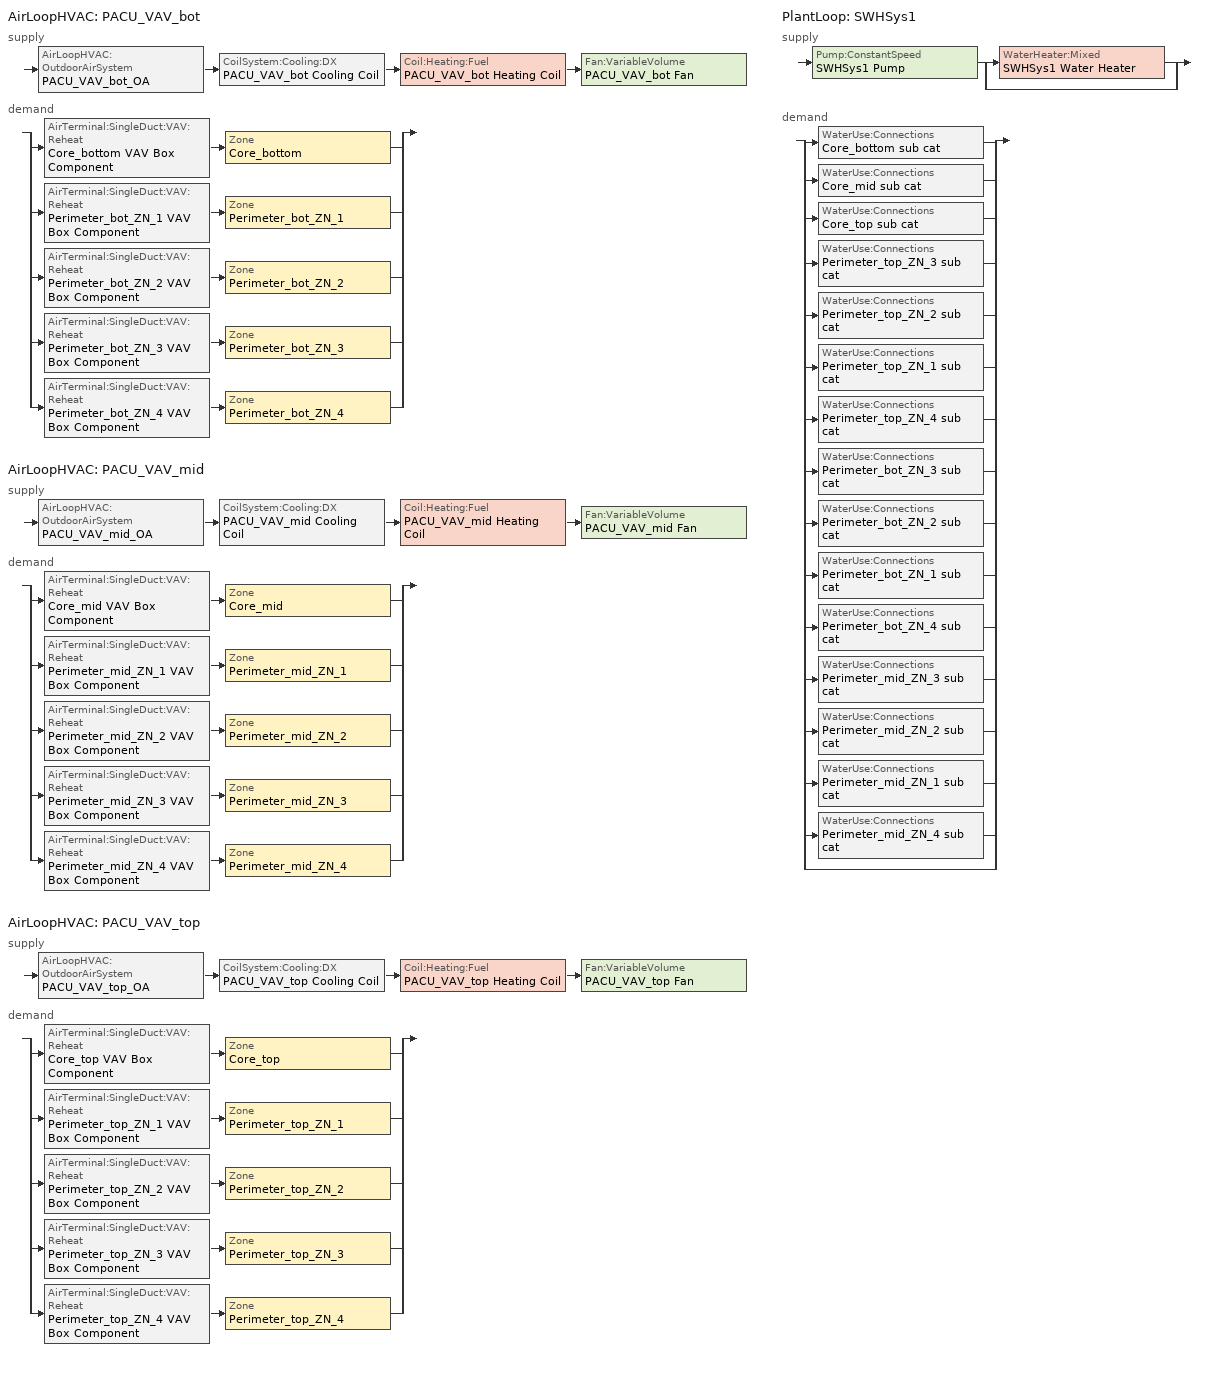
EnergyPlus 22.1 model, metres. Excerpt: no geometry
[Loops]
AirLoopHVAC 'PACU_VAV_bot'
 supply: AirLoopHVAC:OutdoorAirSystem 'PACU_VAV_bot_OA' > CoilSystem:Cooling:DX 'PACU_VAV_bot Cooling Coil' > Coil:Heating:Fuel 'PACU_VAV_bot Heating Coil' > Fan:VariableVolume 'PACU_VAV_bot Fan'
 demand: split
  | AirTerminal:SingleDuct:VAV:Reheat 'Core_bottom VAV Box Component' > Zone 'Core_bottom'
  | AirTerminal:SingleDuct:VAV:Reheat 'Perimeter_bot_ZN_1 VAV Box Component' > Zone 'Perimeter_bot_ZN_1'
  | AirTerminal:SingleDuct:VAV:Reheat 'Perimeter_bot_ZN_2 VAV Box Component' > Zone 'Perimeter_bot_ZN_2'
  | AirTerminal:SingleDuct:VAV:Reheat 'Perimeter_bot_ZN_3 VAV Box Component' > Zone 'Perimeter_bot_ZN_3'
  | AirTerminal:SingleDuct:VAV:Reheat 'Perimeter_bot_ZN_4 VAV Box Component' > Zone 'Perimeter_bot_ZN_4'
AirLoopHVAC 'PACU_VAV_mid'
 supply: AirLoopHVAC:OutdoorAirSystem 'PACU_VAV_mid_OA' > CoilSystem:Cooling:DX 'PACU_VAV_mid Cooling Coil' > Coil:Heating:Fuel 'PACU_VAV_mid Heating Coil' > Fan:VariableVolume 'PACU_VAV_mid Fan'
 demand: split
  | AirTerminal:SingleDuct:VAV:Reheat 'Core_mid VAV Box Component' > Zone 'Core_mid'
  | AirTerminal:SingleDuct:VAV:Reheat 'Perimeter_mid_ZN_1 VAV Box Component' > Zone 'Perimeter_mid_ZN_1'
  | AirTerminal:SingleDuct:VAV:Reheat 'Perimeter_mid_ZN_2 VAV Box Component' > Zone 'Perimeter_mid_ZN_2'
  | AirTerminal:SingleDuct:VAV:Reheat 'Perimeter_mid_ZN_3 VAV Box Component' > Zone 'Perimeter_mid_ZN_3'
  | AirTerminal:SingleDuct:VAV:Reheat 'Perimeter_mid_ZN_4 VAV Box Component' > Zone 'Perimeter_mid_ZN_4'
AirLoopHVAC 'PACU_VAV_top'
 supply: AirLoopHVAC:OutdoorAirSystem 'PACU_VAV_top_OA' > CoilSystem:Cooling:DX 'PACU_VAV_top Cooling Coil' > Coil:Heating:Fuel 'PACU_VAV_top Heating Coil' > Fan:VariableVolume 'PACU_VAV_top Fan'
 demand: split
  | AirTerminal:SingleDuct:VAV:Reheat 'Core_top VAV Box Component' > Zone 'Core_top'
  | AirTerminal:SingleDuct:VAV:Reheat 'Perimeter_top_ZN_1 VAV Box Component' > Zone 'Perimeter_top_ZN_1'
  | AirTerminal:SingleDuct:VAV:Reheat 'Perimeter_top_ZN_2 VAV Box Component' > Zone 'Perimeter_top_ZN_2'
  | AirTerminal:SingleDuct:VAV:Reheat 'Perimeter_top_ZN_3 VAV Box Component' > Zone 'Perimeter_top_ZN_3'
  | AirTerminal:SingleDuct:VAV:Reheat 'Perimeter_top_ZN_4 VAV Box Component' > Zone 'Perimeter_top_ZN_4'
PlantLoop 'SWHSys1'
 supply: Pump:ConstantSpeed 'SWHSys1 Pump' > split
  | WaterHeater:Mixed 'SWHSys1 Water Heater'
  | bypass
 demand: split
  | WaterUse:Connections 'Core_bottom sub cat'
  | WaterUse:Connections 'Core_mid sub cat'
  | WaterUse:Connections 'Core_top sub cat'
  | WaterUse:Connections 'Perimeter_top_ZN_3 sub cat'
  | WaterUse:Connections 'Perimeter_top_ZN_2 sub cat'
  | WaterUse:Connections 'Perimeter_top_ZN_1 sub cat'
  | WaterUse:Connections 'Perimeter_top_ZN_4 sub cat'
  | WaterUse:Connections 'Perimeter_bot_ZN_3 sub cat'
  | WaterUse:Connections 'Perimeter_bot_ZN_2 sub cat'
  | WaterUse:Connections 'Perimeter_bot_ZN_1 sub cat'
  | WaterUse:Connections 'Perimeter_bot_ZN_4 sub cat'
  | WaterUse:Connections 'Perimeter_mid_ZN_3 sub cat'
  | WaterUse:Connections 'Perimeter_mid_ZN_2 sub cat'
  | WaterUse:Connections 'Perimeter_mid_ZN_1 sub cat'
  | WaterUse:Connections 'Perimeter_mid_ZN_4 sub cat'
  | bypass
[DesignSpecification:ZoneAirDistribution] Zone Air Distribution Effectiveness in Cooling Mode=1; Zone Air Distribution Effectiveness in Heating Mode=1
Name | Minimum Zone Ventilation Efficiency
VAV_Zone_AirDistribution | 0.6
CM DSZAD Building
[Sizing:System] Type of Load to Size On=Sensible; Design Outdoor Air Flow Rate {m3/s}=1.19517; Central Heating Maximum System Air Flow Ratio=0.3; Preheat Design Temperature {C}=7; Preheat Design Humidity Ratio {kgWater/kgDryAir}=0.008; Precool Design Temperature {C}=12.8; Precool Design Humidity Ratio {kgWater/kgDryAir}=0.008; Central Cooling Design Supply Air Temperature {C}=12.8; Central Heating Design Supply Air Temperature {C}=12.8; Type of Zone Sum to Use=Coincident; 100% Outdoor Air in Cooling=No; 100% Outdoor Air in Heating=No; Central Cooling Design Supply Air Humidity Ratio {kgWater/kgDryAir}=0.0085; Central Heating Design Supply Air Humidity Ratio {kgWater/kgDryAir}=0.008; Cooling Supply Air Flow Rate Method=DesignDay; Cooling Supply Air Flow Rate {m3/s}=0; Heating Supply Air Flow Rate Method=DesignDay; Heating Supply Air Flow Rate {m3/s}=0; System Outdoor Air Method=ZoneSum
PACU_VAV_bot; PACU_VAV_mid; PACU_VAV_top
[AirLoopHVAC] Design Supply Air Flow Rate {m3/s}=AUTOSIZE
PACU_VAV_bot; PACU_VAV_mid; PACU_VAV_top
[SetpointManager:Warmest] Control Variable=Temperature; Minimum Setpoint Temperature {C}=12.8; Maximum Setpoint Temperature {C}=15.6; Strategy=MaximumTemperature
Name | HVAC Air Loop | Setpoint Node or NodeList
PACU_VAV_bot Supply Air Temperature Manager | PACU_VAV_bot | PACU_VAV_bot Supply Equipment Outlet Node
PACU_VAV_mid Supply Air Temperature Manager | PACU_VAV_mid | PACU_VAV_mid Supply Equipment Outlet Node
PACU_VAV_top Supply Air Temperature Manager | PACU_VAV_top | PACU_VAV_top Supply Equipment Outlet Node
[SetpointManager:MixedAir] Control Variable=Temperature
Name | Setpoint Node or NodeList
PACU_VAV_bot_CoolC SAT Manager | PACU_VAV_bot_CoolC-PACU_VAV_bot_HeatCNode
PACU_VAV_bot_HeatC MixedAir Manager | PACU_VAV_bot_HeatC-PACU_VAV_bot FanNode
PACU_VAV_bot_OAMixed Air Temp Manager | PACU_VAV_bot_OA-PACU_VAV_bot_CoolCNode
PACU_VAV_mid_CoolC SAT Manager | PACU_VAV_mid_CoolC-PACU_VAV_mid_HeatCNode
PACU_VAV_mid_HeatC MixedAir Manager | PACU_VAV_mid_HeatC-PACU_VAV_mid FanNode
PACU_VAV_mid_OAMixed Air Temp Manager | PACU_VAV_mid_OA-PACU_VAV_mid_CoolCNode
PACU_VAV_top_CoolC SAT Manager | PACU_VAV_top_CoolC-PACU_VAV_top_HeatCNode
PACU_VAV_top_HeatC MixedAir Manager | PACU_VAV_top_HeatC-PACU_VAV_top FanNode
PACU_VAV_top_OAMixed Air Temp Manager | PACU_VAV_top_OA-PACU_VAV_top_CoolCNode
[Controller:OutdoorAir] Minimum Outdoor Air Flow Rate {m3/s}=0; Maximum Outdoor Air Flow Rate {m3/s}=AUTOSIZE; Economizer Control Type=DifferentialDryBulb; Economizer Control Action Type=ModulateFlow; Lockout Type=LockoutWithHeating; Minimum Limit Type=FixedMinimum; Minimum Outdoor Air Schedule=MinOA_MotorizedDamper_Sched
Name | Mechanical Ventilation Controller
PACU_VAV_bot_OA_Controller | PACU_VAV_bot_DCV
PACU_VAV_mid_OA_Controller | PACU_VAV_mid_DCV
PACU_VAV_top_OA_Controller | PACU_VAV_top_DCV
[CoilSystem:Cooling:DX] Availability Schedule=Always_On
Name | Cooling Coil
PACU_VAV_bot Cooling Coil | PACU_VAV_bot Cooling Coil
PACU_VAV_mid Cooling Coil | PACU_VAV_mid Cooling Coil
PACU_VAV_top Cooling Coil | PACU_VAV_top Cooling Coil
[Fan:VariableVolume] Availability Schedule=HVACOperationSchd; Fan Total Efficiency=0.6045; Pressure Rise {Pa}=1389.42; Maximum Flow Rate {m3/s}=AUTOSIZE; Fan Power Minimum Flow Rate Input Method=Fraction; Fan Power Minimum Flow Fraction=0.25; Motor Efficiency=0.93; Motor In Airstream Fraction=1; Fan Power Coefficient 1=0.0408; Fan Power Coefficient 2=0.088; Fan Power Coefficient 3=-0.0729; Fan Power Coefficient 4=0.9437; Fan Power Coefficient 5=0
PACU_VAV_bot Fan; PACU_VAV_mid Fan; PACU_VAV_top Fan
[Controller:MechanicalVentilation] Availability Schedule=MinOA_MotorizedDamper_Sched; Demand Controlled Ventilation=Yes; System Outdoor Air Method=Standard62.1VentilationRateProcedure; Design Specification Zone Air Distribution Object Name 1=CM DSZAD Building; Design Specification Zone Air Distribution Object Name 2=CM DSZAD Building; Design Specification Zone Air Distribution Object Name 3=CM DSZAD Building; Design Specification Zone Air Distribution Object Name 4=CM DSZAD Building; Design Specification Zone Air Distribution Object Name 5=CM DSZAD Building
Name | Zone 1 | Design Specification Outdoor Air Object Name 1 | Zone 2 | Design Specification Outdoor Air Object Name 2 | Zone 3 | Design Specification Outdoor Air Object Name 3 | Zone 4 | Design Specification Outdoor Air Object Name 4 | Zone 5 | Design Specification Outdoor Air Object Name 5
PACU_VAV_bot_DCV | Core_bottom | SZ DSOA Core_bottom | Perimeter_bot_ZN_1 | SZ DSOA Perimeter_bot_ZN_1 | Perimeter_bot_ZN_2 | SZ DSOA Perimeter_bot_ZN_2 | Perimeter_bot_ZN_3 | SZ DSOA Perimeter_bot_ZN_3 | Perimeter_bot_ZN_4 | SZ DSOA Perimeter_bot_ZN_4
PACU_VAV_mid_DCV | Core_mid | SZ DSOA Core_mid | Perimeter_mid_ZN_1 | SZ DSOA Perimeter_mid_ZN_1 | Perimeter_mid_ZN_2 | SZ DSOA Perimeter_mid_ZN_2 | Perimeter_mid_ZN_3 | SZ DSOA Perimeter_mid_ZN_3 | Perimeter_mid_ZN_4 | SZ DSOA Perimeter_mid_ZN_4
PACU_VAV_top_DCV | Core_top | SZ DSOA Core_top | Perimeter_top_ZN_1 | SZ DSOA Perimeter_top_ZN_1 | Perimeter_top_ZN_2 | SZ DSOA Perimeter_top_ZN_2 | Perimeter_top_ZN_3 | SZ DSOA Perimeter_top_ZN_3 | Perimeter_top_ZN_4 | SZ DSOA Perimeter_top_ZN_4
[Coil:Cooling:DX:TwoSpeed] Availability Schedule=Always_On; High Speed Gross Rated Total Cooling Capacity {W} Sep 25, 2012: DX_TwoSpeedObject_from_VAV=AUTOSIZE; High Speed Gross Rated Sensible Heat Ratio Sep 25, 2012: DX_TwoSpeedObject_from_VAV=AUTOSIZE; High Speed Gross Rated Cooling COP {W/W}=3.39929; High Speed Rated Air Flow Rate {m3/s} Sep 25, 2012: DX_TwoSpeedObject_from_VAV=AUTOSIZE; Total Cooling Capacity Function of Temperature Curve=LgDXalt_CapFT; Total Cooling Capacity Function of Flow Fraction Curve=LgDXalt_CapFF; Energy Input Ratio Function of Temperature Curve=LgDXalt_EIRFT; Energy Input Ratio Function of Flow Fraction Curve=LgDXalt_EIRFF; Part Load Fraction Correlation Curve=LgDXalt_PLR; Low Speed Gross Rated Total Cooling Capacity {W} Sep 25, 2012: DX_TwoSpeedObject_from_VAV=AUTOSIZE; Low Speed Gross Rated Sensible Heat Ratio Sep 25, 2012: DX_TwoSpeedObject_from_VAV=AUTOSIZE; Low Speed Gross Rated Cooling COP {W/W}=3.39929; Low Speed Rated Air Flow Rate {m3/s} Sep 25, 2012: DX_TwoSpeedObject_from_VAV=AUTOSIZE; Low Speed Total Cooling Capacity Function of Temperature Curve=LgDXalt_CapFT; Low Speed Energy Input Ratio Function of Temperature Curve=LgDXalt_EIRFT
PACU_VAV_bot Cooling Coil; PACU_VAV_mid Cooling Coil; PACU_VAV_top Cooling Coil
[Coil:Heating:Fuel] Availability Schedule=Always_On; Fuel Type=NaturalGas; Burner Efficiency=0.8; Nominal Capacity {W}=AUTOSIZE; Parasitic Electric Load {W}=0; Parasitic Fuel Load {W}=0
PACU_VAV_bot Heating Coil; PACU_VAV_mid Heating Coil; PACU_VAV_top Heating Coil
[Sizing:Zone] Zone Cooling Design Supply Air Temperature Input Method=SupplyAirTemperature; Zone Cooling Design Supply Air Temperature {C}=12.8; Zone Heating Design Supply Air Temperature Input Method=SupplyAirTemperature; Zone Heating Design Supply Air Temperature {C}=40; Zone Cooling Design Supply Air Humidity Ratio {kg-H2O/kg-air}=0.0085; Zone Heating Design Supply Air Humidity Ratio {kgWater/kgDryAir}=0.008; Cooling Design Air Flow Method=DesignDay; Cooling Design Air Flow Rate {m3/s}=0; Cooling Minimum Air Flow Fraction=0; Heating Design Air Flow Method=DesignDay; Heating Design Air Flow Rate {m3/s}=0; Design Specification Zone Air Distribution Object=VAV_Zone_AirDistribution
Name | Design Specification Outdoor Air Object
Core_bottom | SZ DSOA Core_bottom
Perimeter_bot_ZN_1 | SZ DSOA Perimeter_bot_ZN_1
Perimeter_bot_ZN_2 | SZ DSOA Perimeter_bot_ZN_2
Perimeter_bot_ZN_3 | SZ DSOA Perimeter_bot_ZN_3
Perimeter_bot_ZN_4 | SZ DSOA Perimeter_bot_ZN_4
Core_mid | SZ DSOA Core_mid
Perimeter_mid_ZN_1 | SZ DSOA Perimeter_mid_ZN_1
Perimeter_mid_ZN_2 | SZ DSOA Perimeter_mid_ZN_2
Perimeter_mid_ZN_3 | SZ DSOA Perimeter_mid_ZN_3
Perimeter_mid_ZN_4 | SZ DSOA Perimeter_mid_ZN_4
Core_top | SZ DSOA Core_top
Perimeter_top_ZN_1 | SZ DSOA Perimeter_top_ZN_1
Perimeter_top_ZN_2 | SZ DSOA Perimeter_top_ZN_2
Perimeter_top_ZN_3 | SZ DSOA Perimeter_top_ZN_3
Perimeter_top_ZN_4 | SZ DSOA Perimeter_top_ZN_4
[DesignSpecification:OutdoorAir] Outdoor Air Method=Flow/Area; Outdoor Air Flow per Zone Floor Area {m3/s-m2}=0.0004318
SZ DSOA Core_bottom; SZ DSOA Perimeter_bot_ZN_1; SZ DSOA Perimeter_bot_ZN_2; SZ DSOA Perimeter_bot_ZN_3; SZ DSOA Perimeter_bot_ZN_4; SZ DSOA Core_mid; SZ DSOA Perimeter_mid_ZN_1; SZ DSOA Perimeter_mid_ZN_2; SZ DSOA Perimeter_mid_ZN_3; SZ DSOA Perimeter_mid_ZN_4; SZ DSOA Core_top; SZ DSOA Perimeter_top_ZN_1; SZ DSOA Perimeter_top_ZN_2; SZ DSOA Perimeter_top_ZN_3; SZ DSOA Perimeter_top_ZN_4
[ZoneControl:Thermostat] Control Type Schedule=Dual Zone Control Type Sched
Name | Zone or ZoneList | Control 1
Core_bottom Thermostat | Core_bottom | Core_bottom Dual SP Control
Perimeter_bot_ZN_1 Thermostat | Perimeter_bot_ZN_1 | Perimeter_bot_ZN_1 Dual SP Control
Perimeter_bot_ZN_2 Thermostat | Perimeter_bot_ZN_2 | Perimeter_bot_ZN_2 Dual SP Control
Perimeter_bot_ZN_3 Thermostat | Perimeter_bot_ZN_3 | Perimeter_bot_ZN_3 Dual SP Control
Perimeter_bot_ZN_4 Thermostat | Perimeter_bot_ZN_4 | Perimeter_bot_ZN_4 Dual SP Control
Core_mid Thermostat | Core_mid | Core_mid Dual SP Control
Perimeter_mid_ZN_1 Thermostat | Perimeter_mid_ZN_1 | Perimeter_mid_ZN_1 Dual SP Control
Perimeter_mid_ZN_2 Thermostat | Perimeter_mid_ZN_2 | Perimeter_mid_ZN_2 Dual SP Control
Perimeter_mid_ZN_3 Thermostat | Perimeter_mid_ZN_3 | Perimeter_mid_ZN_3 Dual SP Control
Perimeter_mid_ZN_4 Thermostat | Perimeter_mid_ZN_4 | Perimeter_mid_ZN_4 Dual SP Control
Core_top Thermostat | Core_top | Core_top Dual SP Control
Perimeter_top_ZN_1 Thermostat | Perimeter_top_ZN_1 | Perimeter_top_ZN_1 Dual SP Control
Perimeter_top_ZN_2 Thermostat | Perimeter_top_ZN_2 | Perimeter_top_ZN_2 Dual SP Control
Perimeter_top_ZN_3 Thermostat | Perimeter_top_ZN_3 | Perimeter_top_ZN_3 Dual SP Control
Perimeter_top_ZN_4 Thermostat | Perimeter_top_ZN_4 | Perimeter_top_ZN_4 Dual SP Control
[ThermostatSetpoint:DualSetpoint] Heating Setpoint Temperature Schedule=HTGSETP_SCH_YES_OPTIMUM; Cooling Setpoint Temperature Schedule=CLGSETP_SCH_YES_OPTIMUM
Core_bottom Dual SP Control; Perimeter_bot_ZN_1 Dual SP Control; Perimeter_bot_ZN_2 Dual SP Control; Perimeter_bot_ZN_3 Dual SP Control; Perimeter_bot_ZN_4 Dual SP Control; Core_mid Dual SP Control; Perimeter_mid_ZN_1 Dual SP Control; Perimeter_mid_ZN_2 Dual SP Control; Perimeter_mid_ZN_3 Dual SP Control; Perimeter_mid_ZN_4 Dual SP Control; Core_top Dual SP Control; Perimeter_top_ZN_1 Dual SP Control; Perimeter_top_ZN_2 Dual SP Control; Perimeter_top_ZN_3 Dual SP Control; Perimeter_top_ZN_4 Dual SP Control
[Coil:Heating:Electric] Availability Schedule=Always_On; Efficiency=1; Nominal Capacity {W}=autosize
Core_bottom VAV Box Reheat Coil; Perimeter_bot_ZN_1 VAV Box Reheat Coil; Perimeter_bot_ZN_2 VAV Box Reheat Coil; Perimeter_bot_ZN_3 VAV Box Reheat Coil; Perimeter_bot_ZN_4 VAV Box Reheat Coil; Core_mid VAV Box Reheat Coil; Perimeter_mid_ZN_1 VAV Box Reheat Coil; Perimeter_mid_ZN_2 VAV Box Reheat Coil; Perimeter_mid_ZN_3 VAV Box Reheat Coil; Perimeter_mid_ZN_4 VAV Box Reheat Coil; Core_top VAV Box Reheat Coil; Perimeter_top_ZN_1 VAV Box Reheat Coil; Perimeter_top_ZN_2 VAV Box Reheat Coil; Perimeter_top_ZN_3 VAV Box Reheat Coil; Perimeter_top_ZN_4 VAV Box Reheat Coil
[Zone equipment]
Core_bottom: Core_bottom VAV Box Component
Perimeter_bot_ZN_1: Perimeter_bot_ZN_1 VAV Box Component
Perimeter_bot_ZN_2: Perimeter_bot_ZN_2 VAV Box Component
Perimeter_bot_ZN_3: Perimeter_bot_ZN_3 VAV Box Component
Perimeter_bot_ZN_4: Perimeter_bot_ZN_4 VAV Box Component
Core_mid: Core_mid VAV Box Component
Perimeter_mid_ZN_1: Perimeter_mid_ZN_1 VAV Box Component
Perimeter_mid_ZN_2: Perimeter_mid_ZN_2 VAV Box Component
Perimeter_mid_ZN_3: Perimeter_mid_ZN_3 VAV Box Component
Perimeter_mid_ZN_4: Perimeter_mid_ZN_4 VAV Box Component
Core_top: Core_top VAV Box Component
Perimeter_top_ZN_1: Perimeter_top_ZN_1 VAV Box Component
Perimeter_top_ZN_2: Perimeter_top_ZN_2 VAV Box Component
Perimeter_top_ZN_3: Perimeter_top_ZN_3 VAV Box Component
Perimeter_top_ZN_4: Perimeter_top_ZN_4 VAV Box Component
[AirTerminal:SingleDuct:VAV:Reheat] Availability Schedule=Always_On; Maximum Air Flow Rate {m3/s}=AUTOSIZE; Zone Minimum Air Flow Input Method=Constant; Maximum Hot Water or Steam Flow Rate {m3/s}=AUTOSIZE; Minimum Hot Water or Steam Flow Rate {m3/s}=0; Convergence Tolerance=0.001; Damper Heating Action=ReverseWithLimits; Maximum Flow Fraction During Reheat=0.5; Maximum Reheat Air Temperature {C}=40
Name | Constant Minimum Air Flow Fraction | Reheat Coil
Core_bottom VAV Box Component | 0.253 | Core_bottom VAV Box Reheat Coil
Perimeter_bot_ZN_1 VAV Box Component | 0.2 | Perimeter_bot_ZN_1 VAV Box Reheat Coil
Perimeter_bot_ZN_2 VAV Box Component | 0.2 | Perimeter_bot_ZN_2 VAV Box Reheat Coil
Perimeter_bot_ZN_3 VAV Box Component | 0.28 | Perimeter_bot_ZN_3 VAV Box Reheat Coil
Perimeter_bot_ZN_4 VAV Box Component | 0.2 | Perimeter_bot_ZN_4 VAV Box Reheat Coil
Core_mid VAV Box Component | 0.326 | Core_mid VAV Box Reheat Coil
Perimeter_mid_ZN_1 VAV Box Component | 0.2 | Perimeter_mid_ZN_1 VAV Box Reheat Coil
Perimeter_mid_ZN_2 VAV Box Component | 0.2 | Perimeter_mid_ZN_2 VAV Box Reheat Coil
Perimeter_mid_ZN_3 VAV Box Component | 0.246 | Perimeter_mid_ZN_3 VAV Box Reheat Coil
Perimeter_mid_ZN_4 VAV Box Component | 0.2 | Perimeter_mid_ZN_4 VAV Box Reheat Coil
Core_top VAV Box Component | 0.328 | Core_top VAV Box Reheat Coil
Perimeter_top_ZN_1 VAV Box Component | 0.2 | Perimeter_top_ZN_1 VAV Box Reheat Coil
Perimeter_top_ZN_2 VAV Box Component | 0.2 | Perimeter_top_ZN_2 VAV Box Reheat Coil
Perimeter_top_ZN_3 VAV Box Component | 0.225 | Perimeter_top_ZN_3 VAV Box Reheat Coil
Perimeter_top_ZN_4 VAV Box Component | 0.2 | Perimeter_top_ZN_4 VAV Box Reheat Coil
[WaterHeater:Mixed]
SWHSys1 Water Heater: Tank Volume {m3}=0.378541; Setpoint Temperature Schedule=SHWSys1 Water Heater Setpoint Temperature Schedule; Deadband Temperature Difference {deltaC}=2; Maximum Temperature Limit {C}=82.2222; Heater Control Type=Cycle; Heater Maximum Capacity {W}=29307.11; Heater Fuel Type=NATURALGAS; Heater Thermal Efficiency=0.80804; Off Cycle Parasitic Fuel Consumption Rate {W}=2003.43; Off Cycle Parasitic Fuel Type=NATURALGAS; Off Cycle Parasitic Heat Fraction to Tank=0; On Cycle Parasitic Fuel Consumption Rate {W}=2003.43; On Cycle Parasitic Fuel Type=NATURALGAS; Ambient Temperature Indicator=zone; Ambient Temperature Zone=CORE_BOTTOM; Off Cycle Loss Coefficient to Ambient Temperature {W/K}=7.56156; On Cycle Loss Coefficient to Ambient Temperature {W/K}=7.56156; Use Side Effectiveness=1; Source Side Effectiveness=1; Use Side Design Flow Rate {m3/s}=AUTOSIZE; Source Side Design Flow Rate {m3/s}=AUTOSIZE; Indirect Water Heating Recovery Time {hr}=1.5
[Sizing:Plant]
SWHSys1: Loop Type=Heating; Design Loop Exit Temperature {C}=60; Loop Design Temperature Difference {deltaC}=5
[PlantLoop]
SWHSys1: Fluid Type=WATER; Plant Equipment Operation Scheme=SWHSys1 Loop Operation Scheme List; Maximum Loop Temperature {C}=60; Minimum Loop Temperature {C}=10; Maximum Loop Flow Rate {m3/s}=AUTOSIZE; Minimum Loop Flow Rate {m3/s}=0; Plant Loop Volume {m3}=AUTOSIZE; Load Distribution Scheme=Optimal
[Pump:ConstantSpeed]
SWHSys1 Pump: Design Flow Rate {m3/s}=autosize; Design Pump Head {Pa}=29891; Design Power Consumption {W}=AUTOSIZE; Motor Efficiency=0.3; Fraction of Motor Inefficiencies to Fluid Stream=0; Pump Control Type=Intermittent
[PlantEquipmentList]
SWHSys1 Equipment List: SWHSys1 Water Heater
[PlantEquipmentOperation:HeatingLoad]
SWHSys1 Operation Scheme: Load Range 1 Lower Limit {W}=0; Load Range 1 Upper Limit {W}=1000000000000000; Range 1 Equipment List=SWHSys1 Equipment List
[PlantEquipmentOperationSchemes]
SWHSys1 Loop Operation Scheme List: Control Scheme 1=SWHSys1 Operation Scheme; Control Scheme 1 Schedule=PlantOnSched
[SetpointManager:Scheduled]
SWHSys1 Loop Setpoint Manager: Control Variable=Temperature; Schedule=SHWSys1-Loop-Temp-Schedule; Setpoint Node or NodeList=SWHSys1 Supply Outlet Node
[WaterUse:Equipment] Peak Flow Rate {m3/s}=3.57511e-06; Flow Rate Fraction Schedule=BLDG_SWH_SCH
Name | Target Temperature Schedule | Hot Water Supply Temperature Schedule | Zone | Sensible Fraction Schedule | Latent Fraction Schedule
Core_bottom sub cat | Core_bottom sub cat Temp Sched | Core_bottom sub catHot Supply Temp Sched | Core_bottom | Core_bottom sub cat Sensible fract sched | Core_bottom sub cat Latent fract sched
Core_mid sub cat | Core_mid sub cat Temp Sched | Core_mid sub catHot Supply Temp Sched | Core_mid | Core_mid sub cat Sensible fract sched | Core_mid sub cat Latent fract sched
Core_top sub cat | Core_top sub cat Temp Sched | Core_top sub catHot Supply Temp Sched | Core_top | Core_top sub cat Sensible fract sched | Core_top sub cat Latent fract sched
Perimeter_top_ZN_3 sub cat | Perimeter_top_ZN_3 sub cat Temp Sched | Perimeter_top_ZN_3 sub catHot Supply Temp Sched | Perimeter_top_ZN_3 | Perimeter_top_ZN_3 sub cat Sensible fract sched | Perimeter_top_ZN_3 sub cat Latent fract sched
Perimeter_top_ZN_2 sub cat | Perimeter_top_ZN_2 sub cat Temp Sched | Perimeter_top_ZN_2 sub catHot Supply Temp Sched | Perimeter_top_ZN_2 | Perimeter_top_ZN_2 sub cat Sensible fract sched | Perimeter_top_ZN_2 sub cat Latent fract sched
Perimeter_top_ZN_1 sub cat | Perimeter_top_ZN_1 sub cat Temp Sched | Perimeter_top_ZN_1 sub catHot Supply Temp Sched | Perimeter_top_ZN_1 | Perimeter_top_ZN_1 sub cat Sensible fract sched | Perimeter_top_ZN_1 sub cat Latent fract sched
Perimeter_top_ZN_4 sub cat | Perimeter_top_ZN_4 sub cat Temp Sched | Perimeter_top_ZN_4 sub catHot Supply Temp Sched | Perimeter_top_ZN_4 | Perimeter_top_ZN_4 sub cat Sensible fract sched | Perimeter_top_ZN_4 sub cat Latent fract sched
Perimeter_bot_ZN_3 sub cat | Perimeter_bot_ZN_3 sub cat Temp Sched | Perimeter_bot_ZN_3 sub catHot Supply Temp Sched | Perimeter_bot_ZN_3 | Perimeter_bot_ZN_3 sub cat Sensible fract sched | Perimeter_bot_ZN_3 sub cat Latent fract sched
Perimeter_bot_ZN_2 sub cat | Perimeter_bot_ZN_2 sub cat Temp Sched | Perimeter_bot_ZN_2 sub catHot Supply Temp Sched | Perimeter_bot_ZN_2 | Perimeter_bot_ZN_2 sub cat Sensible fract sched | Perimeter_bot_ZN_2 sub cat Latent fract sched
Perimeter_bot_ZN_1 sub cat | Perimeter_bot_ZN_1 sub cat Temp Sched | Perimeter_bot_ZN_1 sub catHot Supply Temp Sched | Perimeter_bot_ZN_1 | Perimeter_bot_ZN_1 sub cat Sensible fract sched | Perimeter_bot_ZN_1 sub cat Latent fract sched
Perimeter_bot_ZN_4 sub cat | Perimeter_bot_ZN_4 sub cat Temp Sched | Perimeter_bot_ZN_4 sub catHot Supply Temp Sched | Perimeter_bot_ZN_4 | Perimeter_bot_ZN_4 sub cat Sensible fract sched | Perimeter_bot_ZN_4 sub cat Latent fract sched
Perimeter_mid_ZN_3 sub cat | Perimeter_mid_ZN_3 sub cat Temp Sched | Perimeter_mid_ZN_3 sub catHot Supply Temp Sched | Perimeter_mid_ZN_3 | Perimeter_mid_ZN_3 sub cat Sensible fract sched | Perimeter_mid_ZN_3 sub cat Latent fract sched
Perimeter_mid_ZN_2 sub cat | Perimeter_mid_ZN_2 sub cat Temp Sched | Perimeter_mid_ZN_2 sub catHot Supply Temp Sched | Perimeter_mid_ZN_2 | Perimeter_mid_ZN_2 sub cat Sensible fract sched | Perimeter_mid_ZN_2 sub cat Latent fract sched
Perimeter_mid_ZN_1 sub cat | Perimeter_mid_ZN_1 sub cat Temp Sched | Perimeter_mid_ZN_1 sub catHot Supply Temp Sched | Perimeter_mid_ZN_1 | Perimeter_mid_ZN_1 sub cat Sensible fract sched | Perimeter_mid_ZN_1 sub cat Latent fract sched
Perimeter_mid_ZN_4 sub cat | Perimeter_mid_ZN_4 sub cat Temp Sched | Perimeter_mid_ZN_4 sub catHot Supply Temp Sched | Perimeter_mid_ZN_4 | Perimeter_mid_ZN_4 sub cat Sensible fract sched | Perimeter_mid_ZN_4 sub cat Latent fract sched
[WaterUse:Connections]
Name | Water Use Equipment 1
Core_bottom sub cat | Core_bottom sub cat
Core_mid sub cat | Core_mid sub cat
Core_top sub cat | Core_top sub cat
Perimeter_top_ZN_3 sub cat | Perimeter_top_ZN_3 sub cat
Perimeter_top_ZN_2 sub cat | Perimeter_top_ZN_2 sub cat
Perimeter_top_ZN_1 sub cat | Perimeter_top_ZN_1 sub cat
Perimeter_top_ZN_4 sub cat | Perimeter_top_ZN_4 sub cat
Perimeter_bot_ZN_3 sub cat | Perimeter_bot_ZN_3 sub cat
Perimeter_bot_ZN_2 sub cat | Perimeter_bot_ZN_2 sub cat
Perimeter_bot_ZN_1 sub cat | Perimeter_bot_ZN_1 sub cat
Perimeter_bot_ZN_4 sub cat | Perimeter_bot_ZN_4 sub cat
Perimeter_mid_ZN_3 sub cat | Perimeter_mid_ZN_3 sub cat
Perimeter_mid_ZN_2 sub cat | Perimeter_mid_ZN_2 sub cat
Perimeter_mid_ZN_1 sub cat | Perimeter_mid_ZN_1 sub cat
Perimeter_mid_ZN_4 sub cat | Perimeter_mid_ZN_4 sub cat
[Schedule:Compact]
ALWAYS_ON; PlantOnSched: Through: 12/31, For: AllDays, Until: 24:00, 1
HVACOperationSchd: Through: 12/31, For: Weekdays SummerDesignDay, Until: 06:00, 0, Until: 22:00, 1, Until: 24:00, 0, For: Saturday WinterDesignDay, Until: 06:00, 0, Until: 18:00, 1, Until: 24:00, 0, For:Sunday Holidays AllOtherDays, Until: 24:00, 0
BLDG_SWH_SCH: Through: 12/31, For: Weekdays SummerDesignDay, Until: 05:00, 0, Until: 06:00, 0, Until: 07:00, 0.07, Until: 08:00, 0.19, Until: 09:00, 0.35, Until: 10:00, 0.38, Until: 11:00, 0.39, Until: 12:00, 0.47, Until: 13:00, 0.57, Until: 14:00, 0.54, Until: 15:00, 0.34, Until: 16:00, 0.33, Until: 17:00, 0.44, Until: 18:00, 0.26, Until: 19:00, 0.21, Until: 20:00, 0.15, Until: 21:00, 0.17, Until: 22:00, 0.08, Until: 24:00, 0.05, For: Saturday WinterDesignDay, Until: 05:00, 0, Until: 06:00, 0, Until: 07:00, 0.07, Until: 08:00, 0.11, Until: 09:00, 0.15, Until: 10:00, 0.21, Until: 11:00, 0.19, Until: 12:00, 0.23, Until: 13:00, 0.2, Until: 14:00, 0.19, Until: 15:00, 0.15, Until: 16:00, 0.13, Until: 17:00, 0.14, Until: 19:00, 0.07, Until: 22:00, 0, Until: 24:00, 0, For:Sunday Holidays AllOtherDays, Until: 05:00, 0, Until: 06:00, 0, Until: 11:00, 0.04, Until: 13:00, 0.06, Until: 14:00, 0.09, Until: 15:00, 0.06, Until: 18:00, 0.04, Until: 22:00, 0, Until: 24:00, 0
HTGSETP_SCH_YES_OPTIMUM: Through: 12/31, For: WinterDesignDay, Until: 05:00, 15.6, Until: 06:00, 17.6, Until: 07:00, 19.6, Until: 22:00, 21, Until: 24:00, 15.6, For: Weekdays, Until: 05:00, 15.6, Until: 06:00, 17.8, Until: 07:00, 20, Until: 22:00, 21, Until: 24:00, 15.6, For SummerDesignDay, Until: 24:00, 15.6, For: Saturday, Until: 05:00, 15.6, Until: 06:00, 17.8, Until: 07:00, 20, Until: 17:00, 21, Until: 24:00, 15.6, For:Sunday Holidays AllOtherDays, Until: 24:00, 15.6
CLGSETP_SCH_YES_OPTIMUM: Through: 12/31, For: SummerDesignDay, Until: 05:00, 26.7, Until: 06:00, 25.7, Until: 07:00, 25, Until: 22:00, 24, Until: 24:00, 26.7, For: Weekdays, Until: 05:00, 26.7, Until: 06:00, 25.6, Until: 07:00, 25, Until: 22:00, 24, Until: 24:00, 26.7, For: Saturday, Until: 05:00, 26.7, Until: 06:00, 25.7, Until: 07:00, 25, Until: 17:00, 24, Until: 24:00, 26.7, For WinterDesignDay, Until: 24:00, 26.7, For:Sunday Holidays AllOtherDays, Until: 24:00, 26.7
MinOA_MotorizedDamper_Sched: Through: 12/31, For: Weekdays SummerDesignDay, Until: 07:00, 0, Until: 22:00, 1, Until: 24:00, 0, For: Saturday WinterDesignDay, Until: 07:00, 0, Until: 18:00, 1, Until: 24:00, 0, For:Sunday Holidays AllOtherDays, Until: 24:00, 0
Dual Zone Control Type Sched: Through: 12/31, For: AllDays, Until: 24:00, 4
Core_bottom sub cat Latent fract sched; Core_mid sub cat Latent fract sched; Core_top sub cat Latent fract sched; Perimeter_top_ZN_3 sub cat Latent fract sched; Perimeter_top_ZN_2 sub cat Latent fract sched; Perimeter_top_ZN_1 sub cat Latent fract sched; Perimeter_top_ZN_4 sub cat Latent fract sched; Perimeter_bot_ZN_3 sub cat Latent fract sched; Perimeter_bot_ZN_2 sub cat Latent fract sched; Perimeter_bot_ZN_1 sub cat Latent fract sched; Perimeter_bot_ZN_4 sub cat Latent fract sched; Perimeter_mid_ZN_3 sub cat Latent fract sched; Perimeter_mid_ZN_2 sub cat Latent fract sched; Perimeter_mid_ZN_1 sub cat Latent fract sched; Perimeter_mid_ZN_4 sub cat Latent fract sched: Through: 12/31, For: AllDays, Until: 24:00, 0.05
Core_bottom sub cat Sensible fract sched; Core_mid sub cat Sensible fract sched; Core_top sub cat Sensible fract sched; Perimeter_top_ZN_3 sub cat Sensible fract sched; Perimeter_top_ZN_2 sub cat Sensible fract sched; Perimeter_top_ZN_1 sub cat Sensible fract sched; Perimeter_top_ZN_4 sub cat Sensible fract sched; Perimeter_bot_ZN_3 sub cat Sensible fract sched; Perimeter_bot_ZN_2 sub cat Sensible fract sched; Perimeter_bot_ZN_1 sub cat Sensible fract sched; Perimeter_bot_ZN_4 sub cat Sensible fract sched; Perimeter_mid_ZN_3 sub cat Sensible fract sched; Perimeter_mid_ZN_2 sub cat Sensible fract sched; Perimeter_mid_ZN_1 sub cat Sensible fract sched; Perimeter_mid_ZN_4 sub cat Sensible fract sched: Through: 12/31, For: AllDays, Until: 24:00, 0.2
Core_bottom sub cat Temp Sched; Core_mid sub cat Temp Sched; Core_top sub cat Temp Sched; Perimeter_top_ZN_3 sub cat Temp Sched; Perimeter_top_ZN_2 sub cat Temp Sched; Perimeter_top_ZN_1 sub cat Temp Sched; Perimeter_top_ZN_4 sub cat Temp Sched; Perimeter_bot_ZN_3 sub cat Temp Sched; Perimeter_bot_ZN_2 sub cat Temp Sched; Perimeter_bot_ZN_1 sub cat Temp Sched; Perimeter_bot_ZN_4 sub cat Temp Sched; Perimeter_mid_ZN_3 sub cat Temp Sched; Perimeter_mid_ZN_2 sub cat Temp Sched; Perimeter_mid_ZN_1 sub cat Temp Sched; Perimeter_mid_ZN_4 sub cat Temp Sched; SHWSys1-Loop-Temp-Schedule; SHWSys1 Water Heater Setpoint Temperature Schedule: Through: 12/31, For: AllDays, Until: 24:00, 60
Core_bottom sub catHot Supply Temp Sched; Core_mid sub catHot Supply Temp Sched; Core_top sub catHot Supply Temp Sched; Perimeter_top_ZN_3 sub catHot Supply Temp Sched; Perimeter_top_ZN_2 sub catHot Supply Temp Sched; Perimeter_top_ZN_1 sub catHot Supply Temp Sched; Perimeter_top_ZN_4 sub catHot Supply Temp Sched; Perimeter_bot_ZN_3 sub catHot Supply Temp Sched; Perimeter_bot_ZN_2 sub catHot Supply Temp Sched; Perimeter_bot_ZN_1 sub catHot Supply Temp Sched; Perimeter_bot_ZN_4 sub catHot Supply Temp Sched; Perimeter_mid_ZN_3 sub catHot Supply Temp Sched; Perimeter_mid_ZN_2 sub catHot Supply Temp Sched; Perimeter_mid_ZN_1 sub catHot Supply Temp Sched; Perimeter_mid_ZN_4 sub catHot Supply Temp Sched: Through: 12/31, For: AllDays, Until: 24:00, 55
[Curve:Quadratic]
Name | Coefficient1 Constant | Coefficient2 x | Coefficient3 x**2 | Minimum Value of x | Maximum Value of x
LgDXalt_CapFF | 0.718954 | 0.435436 | -0.154193 | 0.75 | 1.25
LgDXalt_EIRFF | 1.19525 | -0.306138 | 0.110973 | 0.75 | 1.25
LgDXalt_PLR | 0.771 | 0.229 | 0 | 0 | 1
[Curve:Biquadratic] Minimum Value of x=16.5556; Maximum Value of x=22.1111; Minimum Value of y=23.7778; Maximum Value of y=47.66
Name | Coefficient1 Constant | Coefficient2 x | Coefficient3 x**2 | Coefficient4 y | Coefficient5 y**2 | Coefficient6 x*y
LgDXalt_CapFT | 1.39072 | -0.0529058 | 0.0018423 | 0.00058267 | -0.000186814 | 0.000265159
LgDXalt_EIRFT | -0.536161 | 0.105138 | -0.00172659 | 0.0149848 | 0.000659948 | -0.0017385
